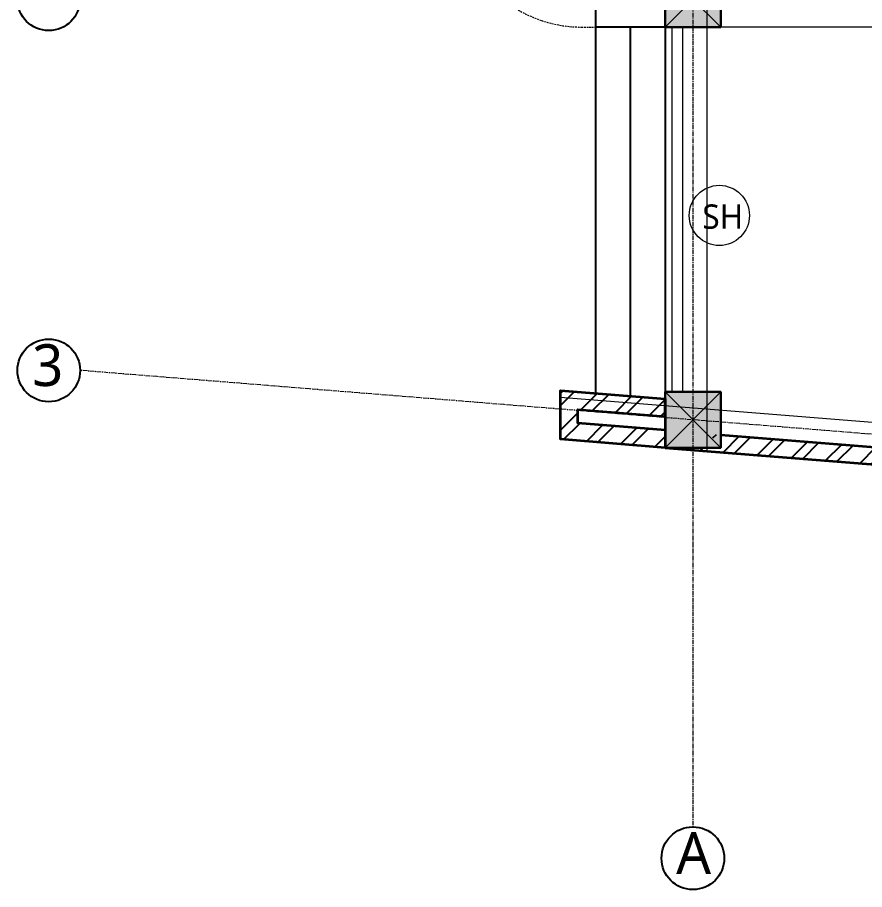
# Model space of a CAD drawing. Header units: inches. Extents: x 130993 to 274375, y -5108 to 103559.
# Drawn here: x 148894.5 to 149137.8, y 60945 to 61195.5 of the extents above; entities that cross this region are included whole.
import ezdxf

# ---------------------------------------------------------------- set-up
doc = ezdxf.new("R2010")
doc.units = ezdxf.units.IN
doc.header["$MEASUREMENT"] = 0
doc.linetypes.add('CENTER', pattern=[2, 1.25, -0.25, 0.25, -0.25])
doc.linetypes.add('DASHED', pattern=[0.75, 0.5, -0.25])
doc.layers.add('A-HATCH', color=7, linetype='Continuous')
doc.layers.add('Text-external', color=7, linetype='Continuous')
for name, color, linetype, lineweight in [('A_Grid Name', 216, 'Continuous', 5), ('Center line', 252, 'CENTER', 20), ('Column', 14, 'Continuous', 30), ('Dim-external', 151, 'Continuous', 9), ('Door-window', 40, 'Continuous', 15), ('HATCH', 9, 'Continuous', 9), ('sill', 30, 'Continuous', 20), ('Stairs', 134, 'Continuous', 25), ('text window', 212, 'Continuous', 20), ('Wall-Section', 6, 'Continuous', 35)]:
    doc.layers.add(name, color=color, linetype=linetype, lineweight=lineweight)
doc.styles.add('caption 1in-8ft', font='trebuc.ttf', dxfattribs={"height": 12})
doc.styles.add('int text 1in-8ft', font='trebuc.ttf', dxfattribs={"height": 7})
pattern_1 = [(45, (149803.6255, 61140.596), (-5.3033, 5.3033), []), (45, (149807.161, 61140.596), (-5.3033, 5.3033), [])]

# ---------------------------------------------------------------- blocks, each defined once
blk = doc.blocks.new('BP')
at = {"layer": 'A_Grid Name'}
for p, q in [((0, 0), (0, -286.82)), ((12, 0), (12, -287.79)), ((521, -166), (0, -166)), ((551, -319.22), (-30, -272.36)), ((551, -331.26), (-30, -284.4))]:
    blk.add_line(p, q, dxfattribs=at)
blk.add_lwpolyline([(551, -331.26), (551, -317.22), (521, -314.8), (521, -87), (521, -87), (521, 0), (-30, 0), (-30, -14), (0, -14), (0, -272.82), (-30, -270.4), (-30, -284.4)], close=True, dxfattribs=at)
blk = doc.blocks.new('grid')
at = {"layer": 'Center line'}
for p, q in [((1, 115), (1, -388.73)), ((774, -334.17), (-175, -257.62))]:
    blk.add_line(p, q, dxfattribs=at)
at = {"layer": 'Text-external'}
for centre in [(-184, -151), (-184, -257.62), (1, -397.73)]:
    blk.add_circle(centre, 9, dxfattribs=at)
at = {"layer": 'Text-external', "char_height": 12, "attachment_point": 1, "style": 'caption 1in-8ft'}
for s, insert, width in [('3', (-188.77, -250.1), 7.778), ('A', (-3.77, -390.22), 130.1671)]:
    blk.add_mtext(s, dxfattribs=dict(at, insert=insert, width=width))
blk = doc.blocks.new('col')
at = {"layer": 'HATCH'}
h = blk.add_hatch(color=256, dxfattribs=at)
h.dxf.hatch_style = 1
h.paths.add_polyline_path([(-8, -8), (8, -8), (8, 8), (-8, 8)])
at = {"layer": 'Column'}
blk.add_lwpolyline([(-8, -8), (8, -8), (8, 8), (-8, 8)], close=True, dxfattribs=at)
at = {"layer": 'Dim-external'}
for p, q in [((-8, 8), (8, -8)), ((8, 8), (-8, -8))]:
    blk.add_line(p, q, dxfattribs=at)
blk = doc.blocks.new('gridd')
at = {"layer": 'Dim-external'}
for p in [(2, -150), (2, -270.82)]:
    blk.add_blockref('col', p, dxfattribs=at)

msp = doc.modelspace()

# ---------------------------------------------------------------- hatches: boundary and pattern name
at = {"layer": 'A-HATCH'}
h = msp.add_hatch(dxfattribs=at)
h.set_pattern_fill('ANSI32', color=256, scale=20)
h.set_pattern_definition(pattern_1)
h.paths.add_polyline_path([(149050.5, 61086.35), (149050.5, 61074.31), (149080.49, 61071.89), (149080.5, 61071.89), (149080.5, 61076.91), (149055.5, 61078.93), (149055.5, 61082.89), (149080.5, 61080.88), (149080.5, 61083.93)])
h.paths.add_polyline_path([(149080.5, 61085.89), (149050.5, 61088.31), (149050.5, 61086.35), (149080.5, 61083.93)])
h = msp.add_hatch(dxfattribs=at)
h.set_pattern_fill('ANSI32', color=256, scale=20)
h.set_pattern_definition(pattern_1)
h.paths.add_polyline_path([(149094.18, 61075.81), (149094.5, 61071.89), (149080.5, 61071.89), (149248.5, 61058.34), (149248.18, 61063.38)])

# ---------------------------------------------------------------- linework, layer by layer
at = {"layer": 'Door-window'}
for p, q in [((149082.5, 61192.71), (149082.5, 61087.89)), ((149085.5, 61192.71), (149085.5, 61087.89))]:
    msp.add_line(p, q, dxfattribs=at)
at = {"layer": 'sill', "linetype": 'DASHED'}
msp.add_lwpolyline([(149050.5, 61358.71), (149020.5, 61358.71), (149020.5, 61228.71, 0.414214), (149056.5, 61192.71), (149080.5, 61192.71)], format="xyb", dxfattribs=at)
at = {"layer": 'Stairs'}
for p, q in [((149060.5, 61208.71), (149060.5, 61087.51)), ((149080.5, 61194.71), (149080.5, 61085.89)), ((149080.5, 61192.71), (149060.5, 61192.71)), ((149070.5, 61192.71), (149070.5, 61086.7))]:
    msp.add_line(p, q, dxfattribs=at)
at = {"layer": 'text window', "ltscale": 15}
msp.add_circle((149096.11, 61138.61), 8.64, dxfattribs=at)
at = {"layer": 'Wall-Section'}
for p, q in [((149080.5, 61085.89), (149080.5, 61071.89)), ((149080.5, 61080.88), (149080.5, 61085.89)), ((149080.5, 61076.91), (149080.5, 61071.89)), ((149096.5, 61075.62), (149246.5, 61063.52)), ((149080.5, 61071.89), (149248.5, 61058.34))]:
    msp.add_line(p, q, dxfattribs=at)
for points in [[(149080.5, 61071.89), (149050.5, 61074.31), (149050.5, 61088.31), (149080.5, 61085.89)], [(149080.5, 61076.91), (149055.5, 61078.93), (149055.5, 61082.89), (149080.5, 61080.88)]]:
    msp.add_lwpolyline(points, dxfattribs=at)

# ---------------------------------------------------------------- block references
at = {"layer": 'A_Grid Name'}
msp.add_blockref('BP', (149080.5, 61358.71), dxfattribs=at)
at = {"layer": 'Column'}
for name, p in [('grid', (149087.5, 61351.71)), ('gridd', (149086.5, 61350.71))]:
    msp.add_blockref(name, p, dxfattribs=at)

# ---------------------------------------------------------------- texts
at = {"layer": 'text window', "ltscale": 15, "insert": (149088.01, 61141.76), "char_height": 7, "attachment_point": 1, "style": 'int text 1in-8ft'}
msp.add_mtext_dynamic_manual_height_columns('\\pi3.18988;SH', width=16.2552, gutter_width=1, heights=[0], dxfattribs=at)

doc.saveas('drawing.dxf')
